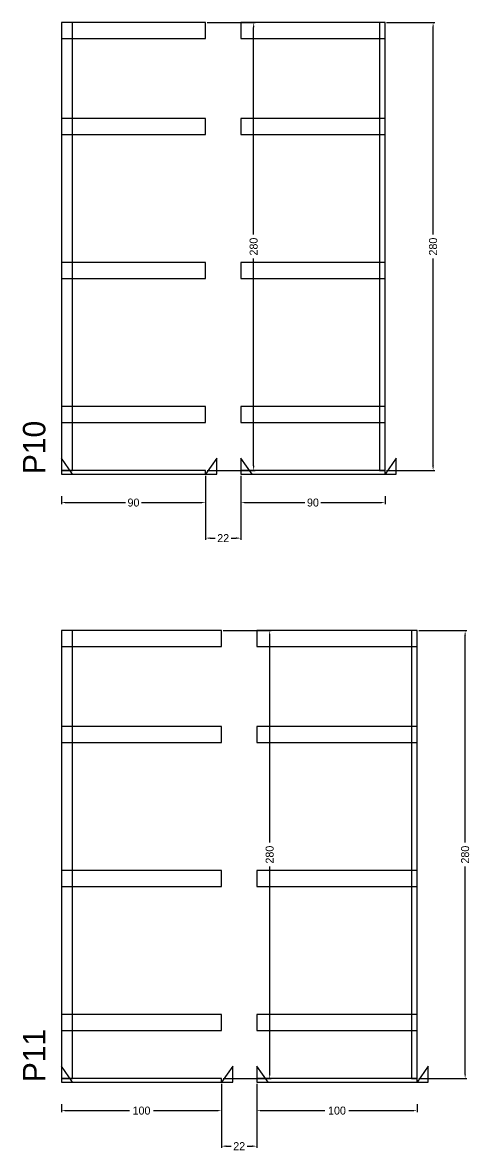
# Model space of a CAD drawing. Header units: centimetres. Extents: x -10500 to 4299, y -11026 to 295.
# Drawn here: x 3976 to 4255, y -1183 to -478 of the extents above; entities that cross this region are included whole.
import ezdxf

# ---------------------------------------------------------------- set-up
doc = ezdxf.new("R2010")
doc.units = ezdxf.units.CM
for name, color, linetype in [('COTA', 241, 'Continuous'), ('NOMENCLATURA', 7, 'Continuous'), ('SARR_2.2x10', 60, 'Continuous'), ('SARR_2.2x7', 40, 'Continuous')]:
    doc.layers.add(name, color=color, linetype=linetype)
doc.dimstyles.new('PAINEL-NOVA', dxfattribs={"dimtxt": 5, "dimasz": 3, "dimexe": 1, "dimexo": 1, "dimgap": 1, "dimtad": 1, "dimcen": 2.5, "dimazin": 3, "dimtfac": 1, "dimtmove": 0, "dimatfit": 3})

# ---------------------------------------------------------------- blocks, each defined once
blk = doc.blocks.new('_CLOSEDFILLED')
at = {"color": 0, "linetype": 'BYBLOCK'}
blk.add_solid([(-1, 0.16), (0, 0), (-1, -0.16)], dxfattribs=at)
blk = doc.blocks.new('*D89')
for p, q in [((4000, -773.8), (4000, -778.8)), ((4090, -773.8), (4090, -778.8)), ((4003, -777.8), (4040, -777.8)), ((4050, -777.8), (4087, -777.8))]:
    blk.add_line(p, q)
at = {"layer": 'Defpoints'}
for p in [(4000, -772.8), (4090, -772.8), (4000, -777.8)]:
    blk.add_point(p, dxfattribs=at)
at = {"layer": 'SARR_2.2x10', "xscale": 3, "yscale": 3, "rotation": 180}
blk.add_blockref('_CLOSEDFILLED', (4000, -777.8), dxfattribs=at)
at = {"layer": 'SARR_2.2x10', "xscale": 3, "yscale": 3}
blk.add_blockref('_CLOSEDFILLED', (4090, -777.8), dxfattribs=at)
at = {"layer": 'SARR_2.2x10', "insert": (4045, -777.8), "char_height": 5, "attachment_point": 5}
blk.add_mtext('90', dxfattribs=at)
blk = doc.blocks.new('*D90')
for p, q in [((4091, -477.8), (4121, -477.8)), ((4120, -610.3), (4120, -480.8)), ((4120, -754.8), (4120, -625.3)), ((4091, -757.8), (4121, -757.8))]:
    blk.add_line(p, q)
at = {"layer": 'Defpoints'}
for p in [(4090, -477.8), (4090, -757.8), (4120, -757.8)]:
    blk.add_point(p, dxfattribs=at)
at = {"layer": 'SARR_2.2x10', "xscale": 3, "yscale": 3}
for p, rotation in [((4120, -477.8), 90), ((4120, -757.8), 270)]:
    blk.add_blockref('_CLOSEDFILLED', p, dxfattribs=dict(at, rotation=rotation))
at = {"layer": 'SARR_2.2x10', "insert": (4120, -617.8), "char_height": 5, "attachment_point": 5, "rotation": 90}
blk.add_mtext('280', dxfattribs=at)
blk = doc.blocks.new('GRA-E')
at = {"layer": 'SARR_2.2x7'}
blk.add_lwpolyline([(0, 0), (7, 0), (0, 10)], close=True, dxfattribs=at)
blk = doc.blocks.new('GRA-D')
at = {"layer": 'SARR_2.2x7'}
blk.add_lwpolyline([(0, 0), (7, 0), (7, 10)], close=True, dxfattribs=at)
blk = doc.blocks.new('*D91')
for p, q in [((4112, -773.8), (4112, -778.8)), ((4202, -773.8), (4202, -778.8)), ((4115, -777.8), (4152, -777.8)), ((4162, -777.8), (4199, -777.8))]:
    blk.add_line(p, q)
at = {"layer": 'Defpoints'}
for p in [(4112, -772.8), (4202, -772.8), (4112, -777.8)]:
    blk.add_point(p, dxfattribs=at)
at = {"layer": 'SARR_2.2x10', "xscale": 3, "yscale": 3, "rotation": 180}
blk.add_blockref('_CLOSEDFILLED', (4112, -777.8), dxfattribs=at)
at = {"layer": 'SARR_2.2x10', "xscale": 3, "yscale": 3}
blk.add_blockref('_CLOSEDFILLED', (4202, -777.8), dxfattribs=at)
at = {"layer": 'SARR_2.2x10', "insert": (4157, -777.8), "char_height": 5, "attachment_point": 5}
blk.add_mtext('90', dxfattribs=at)
blk = doc.blocks.new('*D92')
for p, q in [((4203, -477.8), (4233, -477.8)), ((4232, -610.3), (4232, -480.8)), ((4232, -754.8), (4232, -625.3)), ((4203, -757.8), (4233, -757.8))]:
    blk.add_line(p, q)
at = {"layer": 'Defpoints'}
for p in [(4202, -477.8), (4202, -757.8), (4232, -757.8)]:
    blk.add_point(p, dxfattribs=at)
at = {"layer": 'SARR_2.2x10', "xscale": 3, "yscale": 3}
for p, rotation in [((4232, -477.8), 90), ((4232, -757.8), 270)]:
    blk.add_blockref('_CLOSEDFILLED', p, dxfattribs=dict(at, rotation=rotation))
at = {"layer": 'SARR_2.2x10', "insert": (4232, -617.8), "char_height": 5, "attachment_point": 5, "rotation": 90}
blk.add_mtext('280', dxfattribs=at)
blk = doc.blocks.new('*D93')
for p, q in [((4203, -477.8), (4233, -477.8)), ((4232, -610.3), (4232, -480.8)), ((4232, -754.8), (4232, -625.3)), ((4203, -757.8), (4233, -757.8))]:
    blk.add_line(p, q)
at = {"layer": 'Defpoints'}
for p in [(4202, -477.8), (4202, -757.8), (4232, -757.8)]:
    blk.add_point(p, dxfattribs=at)
at = {"layer": 'SARR_2.2x10', "xscale": 3, "yscale": 3}
for p, rotation in [((4232, -477.8), 90), ((4232, -757.8), 270)]:
    blk.add_blockref('_CLOSEDFILLED', p, dxfattribs=dict(at, rotation=rotation))
at = {"layer": 'SARR_2.2x10', "insert": (4232, -617.8), "char_height": 5, "attachment_point": 5, "rotation": 90}
blk.add_mtext('280', dxfattribs=at)
blk = doc.blocks.new('*D94')
for p, q in [((4203, -477.8), (4233, -477.8)), ((4232, -610.3), (4232, -480.8)), ((4232, -754.8), (4232, -625.3)), ((4203, -757.8), (4233, -757.8))]:
    blk.add_line(p, q)
at = {"layer": 'Defpoints'}
for p in [(4202, -477.8), (4202, -757.8), (4232, -757.8)]:
    blk.add_point(p, dxfattribs=at)
at = {"layer": 'SARR_2.2x10', "xscale": 3, "yscale": 3}
for p, rotation in [((4232, -477.8), 90), ((4232, -757.8), 270)]:
    blk.add_blockref('_CLOSEDFILLED', p, dxfattribs=dict(at, rotation=rotation))
at = {"layer": 'SARR_2.2x10', "insert": (4232, -617.8), "char_height": 5, "attachment_point": 5, "rotation": 90}
blk.add_mtext('280', dxfattribs=at)
blk = doc.blocks.new('*D95')
for p, q in [((4203, -477.8), (4233, -477.8)), ((4232, -610.3), (4232, -480.8)), ((4232, -754.8), (4232, -625.3)), ((4203, -757.8), (4233, -757.8))]:
    blk.add_line(p, q)
at = {"layer": 'Defpoints'}
for p in [(4202, -477.8), (4202, -757.8), (4232, -757.8)]:
    blk.add_point(p, dxfattribs=at)
at = {"layer": 'SARR_2.2x10', "xscale": 3, "yscale": 3}
for p, rotation in [((4232, -477.8), 90), ((4232, -757.8), 270)]:
    blk.add_blockref('_CLOSEDFILLED', p, dxfattribs=dict(at, rotation=rotation))
at = {"layer": 'SARR_2.2x10', "insert": (4232, -617.8), "char_height": 5, "attachment_point": 5, "rotation": 90}
blk.add_mtext('280', dxfattribs=at)
blk = doc.blocks.new('*D96')
for p, q in [((4203, -477.8), (4233, -477.8)), ((4232, -610.3), (4232, -480.8)), ((4232, -754.8), (4232, -625.3)), ((4203, -757.8), (4233, -757.8))]:
    blk.add_line(p, q)
at = {"layer": 'Defpoints'}
for p in [(4202, -477.8), (4202, -757.8), (4232, -757.8)]:
    blk.add_point(p, dxfattribs=at)
at = {"layer": 'SARR_2.2x10', "xscale": 3, "yscale": 3}
for p, rotation in [((4232, -477.8), 90), ((4232, -757.8), 270)]:
    blk.add_blockref('_CLOSEDFILLED', p, dxfattribs=dict(at, rotation=rotation))
at = {"layer": 'SARR_2.2x10', "insert": (4232, -617.8), "char_height": 5, "attachment_point": 5, "rotation": 90}
blk.add_mtext('280', dxfattribs=at)
blk = doc.blocks.new('*D97')
for p, q in [((4203, -477.8), (4233, -477.8)), ((4232, -610.3), (4232, -480.8)), ((4232, -754.8), (4232, -625.3)), ((4203, -757.8), (4233, -757.8))]:
    blk.add_line(p, q)
at = {"layer": 'Defpoints'}
for p in [(4202, -477.8), (4202, -757.8), (4232, -757.8)]:
    blk.add_point(p, dxfattribs=at)
at = {"layer": 'SARR_2.2x10', "xscale": 3, "yscale": 3}
for p, rotation in [((4232, -477.8), 90), ((4232, -757.8), 270)]:
    blk.add_blockref('_CLOSEDFILLED', p, dxfattribs=dict(at, rotation=rotation))
at = {"layer": 'SARR_2.2x10', "insert": (4232, -617.8), "char_height": 5, "attachment_point": 5, "rotation": 90}
blk.add_mtext('280', dxfattribs=at)
blk = doc.blocks.new('*D98')
for p, q in [((4203, -477.8), (4233, -477.8)), ((4232, -610.3), (4232, -480.8)), ((4232, -754.8), (4232, -625.3)), ((4203, -757.8), (4233, -757.8))]:
    blk.add_line(p, q)
at = {"layer": 'Defpoints'}
for p in [(4202, -477.8), (4202, -757.8), (4232, -757.8)]:
    blk.add_point(p, dxfattribs=at)
at = {"layer": 'SARR_2.2x10', "xscale": 3, "yscale": 3}
for p, rotation in [((4232, -477.8), 90), ((4232, -757.8), 270)]:
    blk.add_blockref('_CLOSEDFILLED', p, dxfattribs=dict(at, rotation=rotation))
at = {"layer": 'SARR_2.2x10', "insert": (4232, -617.8), "char_height": 5, "attachment_point": 5, "rotation": 90}
blk.add_mtext('280', dxfattribs=at)
blk = doc.blocks.new('*D99')
for p, q in [((4203, -477.8), (4233, -477.8)), ((4232, -610.3), (4232, -480.8)), ((4232, -754.8), (4232, -625.3)), ((4203, -757.8), (4233, -757.8))]:
    blk.add_line(p, q)
at = {"layer": 'Defpoints'}
for p in [(4202, -477.8), (4202, -757.8), (4232, -757.8)]:
    blk.add_point(p, dxfattribs=at)
at = {"layer": 'SARR_2.2x10', "xscale": 3, "yscale": 3}
for p, rotation in [((4232, -477.8), 90), ((4232, -757.8), 270)]:
    blk.add_blockref('_CLOSEDFILLED', p, dxfattribs=dict(at, rotation=rotation))
at = {"layer": 'SARR_2.2x10', "insert": (4232, -617.8), "char_height": 5, "attachment_point": 5, "rotation": 90}
blk.add_mtext('280', dxfattribs=at)
blk = doc.blocks.new('*D100')
for p, q in [((4203, -477.8), (4233, -477.8)), ((4232, -610.3), (4232, -480.8)), ((4232, -754.8), (4232, -625.3)), ((4203, -757.8), (4233, -757.8))]:
    blk.add_line(p, q)
at = {"layer": 'Defpoints'}
for p in [(4202, -477.8), (4202, -757.8), (4232, -757.8)]:
    blk.add_point(p, dxfattribs=at)
at = {"layer": 'SARR_2.2x10', "xscale": 3, "yscale": 3}
for p, rotation in [((4232, -477.8), 90), ((4232, -757.8), 270)]:
    blk.add_blockref('_CLOSEDFILLED', p, dxfattribs=dict(at, rotation=rotation))
at = {"layer": 'SARR_2.2x10', "insert": (4232, -617.8), "char_height": 5, "attachment_point": 5, "rotation": 90}
blk.add_mtext('280', dxfattribs=at)
blk = doc.blocks.new('*D101')
for p, q in [((4203, -477.8), (4233, -477.8)), ((4232, -610.3), (4232, -480.8)), ((4232, -754.8), (4232, -625.3)), ((4203, -757.8), (4233, -757.8))]:
    blk.add_line(p, q)
at = {"layer": 'Defpoints'}
for p in [(4202, -477.8), (4202, -757.8), (4232, -757.8)]:
    blk.add_point(p, dxfattribs=at)
at = {"layer": 'SARR_2.2x10', "xscale": 3, "yscale": 3}
for p, rotation in [((4232, -477.8), 90), ((4232, -757.8), 270)]:
    blk.add_blockref('_CLOSEDFILLED', p, dxfattribs=dict(at, rotation=rotation))
at = {"layer": 'SARR_2.2x10', "insert": (4232, -617.8), "char_height": 5, "attachment_point": 5, "rotation": 90}
blk.add_mtext('280', dxfattribs=at)
blk = doc.blocks.new('*D102')
for p, q in [((4090, -761), (4090, -801)), ((4112, -761), (4112, -801)), ((4093, -800), (4096, -800)), ((4106, -800), (4109, -800))]:
    blk.add_line(p, q)
at = {"layer": 'Defpoints'}
for p in [(4090, -760), (4112, -760), (4090, -800)]:
    blk.add_point(p, dxfattribs=at)
at = {"layer": 'COTA', "xscale": 3, "yscale": 3, "rotation": 180}
blk.add_blockref('_CLOSEDFILLED', (4090, -800), dxfattribs=at)
at = {"layer": 'COTA', "xscale": 3, "yscale": 3}
blk.add_blockref('_CLOSEDFILLED', (4112, -800), dxfattribs=at)
at = {"layer": 'COTA', "insert": (4101, -800), "char_height": 5, "attachment_point": 5}
blk.add_mtext('22', dxfattribs=at)
blk = doc.blocks.new('*D123')
for p, q in [((4000, -1153.8), (4000, -1158.8)), ((4100, -1153.8), (4100, -1158.8)), ((4003, -1157.8), (4042.5, -1157.8)), ((4057.5, -1157.8), (4097, -1157.8))]:
    blk.add_line(p, q)
at = {"layer": 'Defpoints'}
for p in [(4000, -1152.8), (4100, -1152.8), (4000, -1157.8)]:
    blk.add_point(p, dxfattribs=at)
at = {"layer": 'SARR_2.2x10', "xscale": 3, "yscale": 3, "rotation": 180}
blk.add_blockref('_CLOSEDFILLED', (4000, -1157.8), dxfattribs=at)
at = {"layer": 'SARR_2.2x10', "xscale": 3, "yscale": 3}
blk.add_blockref('_CLOSEDFILLED', (4100, -1157.8), dxfattribs=at)
at = {"layer": 'SARR_2.2x10', "insert": (4050, -1157.8), "char_height": 5, "attachment_point": 5}
blk.add_mtext('100', dxfattribs=at)
blk = doc.blocks.new('*D124')
for p, q in [((4101, -857.8), (4131, -857.8)), ((4130, -990.3), (4130, -860.8)), ((4130, -1134.8), (4130, -1005.3)), ((4101, -1137.8), (4131, -1137.8))]:
    blk.add_line(p, q)
at = {"layer": 'Defpoints'}
for p in [(4100, -857.8), (4100, -1137.8), (4130, -1137.8)]:
    blk.add_point(p, dxfattribs=at)
at = {"layer": 'SARR_2.2x10', "xscale": 3, "yscale": 3}
for p, rotation in [((4130, -857.8), 90), ((4130, -1137.8), 270)]:
    blk.add_blockref('_CLOSEDFILLED', p, dxfattribs=dict(at, rotation=rotation))
at = {"layer": 'SARR_2.2x10', "insert": (4130, -997.8), "char_height": 5, "attachment_point": 5, "rotation": 90}
blk.add_mtext('280', dxfattribs=at)
blk = doc.blocks.new('*D125')
for p, q in [((4122, -1153.8), (4122, -1158.8)), ((4222, -1153.8), (4222, -1158.8)), ((4125, -1157.8), (4164.5, -1157.8)), ((4179.5, -1157.8), (4219, -1157.8))]:
    blk.add_line(p, q)
at = {"layer": 'Defpoints'}
for p in [(4122, -1152.8), (4222, -1152.8), (4122, -1157.8)]:
    blk.add_point(p, dxfattribs=at)
at = {"layer": 'SARR_2.2x10', "xscale": 3, "yscale": 3, "rotation": 180}
blk.add_blockref('_CLOSEDFILLED', (4122, -1157.8), dxfattribs=at)
at = {"layer": 'SARR_2.2x10', "xscale": 3, "yscale": 3}
blk.add_blockref('_CLOSEDFILLED', (4222, -1157.8), dxfattribs=at)
at = {"layer": 'SARR_2.2x10', "insert": (4172, -1157.8), "char_height": 5, "attachment_point": 5}
blk.add_mtext('100', dxfattribs=at)
blk = doc.blocks.new('*D126')
for p, q in [((4223, -857.8), (4253, -857.8)), ((4252, -990.3), (4252, -860.8)), ((4252, -1134.8), (4252, -1005.3)), ((4223, -1137.8), (4253, -1137.8))]:
    blk.add_line(p, q)
at = {"layer": 'Defpoints'}
for p in [(4222, -857.8), (4222, -1137.8), (4252, -1137.8)]:
    blk.add_point(p, dxfattribs=at)
at = {"layer": 'SARR_2.2x10', "xscale": 3, "yscale": 3}
for p, rotation in [((4252, -857.8), 90), ((4252, -1137.8), 270)]:
    blk.add_blockref('_CLOSEDFILLED', p, dxfattribs=dict(at, rotation=rotation))
at = {"layer": 'SARR_2.2x10', "insert": (4252, -997.8), "char_height": 5, "attachment_point": 5, "rotation": 90}
blk.add_mtext('280', dxfattribs=at)
blk = doc.blocks.new('*D127')
for p, q in [((4223, -857.8), (4253, -857.8)), ((4252, -990.3), (4252, -860.8)), ((4252, -1134.8), (4252, -1005.3)), ((4223, -1137.8), (4253, -1137.8))]:
    blk.add_line(p, q)
at = {"layer": 'Defpoints'}
for p in [(4222, -857.8), (4222, -1137.8), (4252, -1137.8)]:
    blk.add_point(p, dxfattribs=at)
at = {"layer": 'SARR_2.2x10', "xscale": 3, "yscale": 3}
for p, rotation in [((4252, -857.8), 90), ((4252, -1137.8), 270)]:
    blk.add_blockref('_CLOSEDFILLED', p, dxfattribs=dict(at, rotation=rotation))
at = {"layer": 'SARR_2.2x10', "insert": (4252, -997.8), "char_height": 5, "attachment_point": 5, "rotation": 90}
blk.add_mtext('280', dxfattribs=at)
blk = doc.blocks.new('*D128')
for p, q in [((4223, -857.8), (4253, -857.8)), ((4252, -990.3), (4252, -860.8)), ((4252, -1134.8), (4252, -1005.3)), ((4223, -1137.8), (4253, -1137.8))]:
    blk.add_line(p, q)
at = {"layer": 'Defpoints'}
for p in [(4222, -857.8), (4222, -1137.8), (4252, -1137.8)]:
    blk.add_point(p, dxfattribs=at)
at = {"layer": 'SARR_2.2x10', "xscale": 3, "yscale": 3}
for p, rotation in [((4252, -857.8), 90), ((4252, -1137.8), 270)]:
    blk.add_blockref('_CLOSEDFILLED', p, dxfattribs=dict(at, rotation=rotation))
at = {"layer": 'SARR_2.2x10', "insert": (4252, -997.8), "char_height": 5, "attachment_point": 5, "rotation": 90}
blk.add_mtext('280', dxfattribs=at)
blk = doc.blocks.new('*D129')
for p, q in [((4223, -857.8), (4253, -857.8)), ((4252, -990.3), (4252, -860.8)), ((4252, -1134.8), (4252, -1005.3)), ((4223, -1137.8), (4253, -1137.8))]:
    blk.add_line(p, q)
at = {"layer": 'Defpoints'}
for p in [(4222, -857.8), (4222, -1137.8), (4252, -1137.8)]:
    blk.add_point(p, dxfattribs=at)
at = {"layer": 'SARR_2.2x10', "xscale": 3, "yscale": 3}
for p, rotation in [((4252, -857.8), 90), ((4252, -1137.8), 270)]:
    blk.add_blockref('_CLOSEDFILLED', p, dxfattribs=dict(at, rotation=rotation))
at = {"layer": 'SARR_2.2x10', "insert": (4252, -997.8), "char_height": 5, "attachment_point": 5, "rotation": 90}
blk.add_mtext('280', dxfattribs=at)
blk = doc.blocks.new('*D130')
for p, q in [((4223, -857.8), (4253, -857.8)), ((4252, -990.3), (4252, -860.8)), ((4252, -1134.8), (4252, -1005.3)), ((4223, -1137.8), (4253, -1137.8))]:
    blk.add_line(p, q)
at = {"layer": 'Defpoints'}
for p in [(4222, -857.8), (4222, -1137.8), (4252, -1137.8)]:
    blk.add_point(p, dxfattribs=at)
at = {"layer": 'SARR_2.2x10', "xscale": 3, "yscale": 3}
for p, rotation in [((4252, -857.8), 90), ((4252, -1137.8), 270)]:
    blk.add_blockref('_CLOSEDFILLED', p, dxfattribs=dict(at, rotation=rotation))
at = {"layer": 'SARR_2.2x10', "insert": (4252, -997.8), "char_height": 5, "attachment_point": 5, "rotation": 90}
blk.add_mtext('280', dxfattribs=at)
blk = doc.blocks.new('*D131')
for p, q in [((4223, -857.8), (4253, -857.8)), ((4252, -990.3), (4252, -860.8)), ((4252, -1134.8), (4252, -1005.3)), ((4223, -1137.8), (4253, -1137.8))]:
    blk.add_line(p, q)
at = {"layer": 'Defpoints'}
for p in [(4222, -857.8), (4222, -1137.8), (4252, -1137.8)]:
    blk.add_point(p, dxfattribs=at)
at = {"layer": 'SARR_2.2x10', "xscale": 3, "yscale": 3}
for p, rotation in [((4252, -857.8), 90), ((4252, -1137.8), 270)]:
    blk.add_blockref('_CLOSEDFILLED', p, dxfattribs=dict(at, rotation=rotation))
at = {"layer": 'SARR_2.2x10', "insert": (4252, -997.8), "char_height": 5, "attachment_point": 5, "rotation": 90}
blk.add_mtext('280', dxfattribs=at)
blk = doc.blocks.new('*D132')
for p, q in [((4223, -857.8), (4253, -857.8)), ((4252, -990.3), (4252, -860.8)), ((4252, -1134.8), (4252, -1005.3)), ((4223, -1137.8), (4253, -1137.8))]:
    blk.add_line(p, q)
at = {"layer": 'Defpoints'}
for p in [(4222, -857.8), (4222, -1137.8), (4252, -1137.8)]:
    blk.add_point(p, dxfattribs=at)
at = {"layer": 'SARR_2.2x10', "xscale": 3, "yscale": 3}
for p, rotation in [((4252, -857.8), 90), ((4252, -1137.8), 270)]:
    blk.add_blockref('_CLOSEDFILLED', p, dxfattribs=dict(at, rotation=rotation))
at = {"layer": 'SARR_2.2x10', "insert": (4252, -997.8), "char_height": 5, "attachment_point": 5, "rotation": 90}
blk.add_mtext('280', dxfattribs=at)
blk = doc.blocks.new('*D133')
for p, q in [((4223, -857.8), (4253, -857.8)), ((4252, -990.3), (4252, -860.8)), ((4252, -1134.8), (4252, -1005.3)), ((4223, -1137.8), (4253, -1137.8))]:
    blk.add_line(p, q)
at = {"layer": 'Defpoints'}
for p in [(4222, -857.8), (4222, -1137.8), (4252, -1137.8)]:
    blk.add_point(p, dxfattribs=at)
at = {"layer": 'SARR_2.2x10', "xscale": 3, "yscale": 3}
for p, rotation in [((4252, -857.8), 90), ((4252, -1137.8), 270)]:
    blk.add_blockref('_CLOSEDFILLED', p, dxfattribs=dict(at, rotation=rotation))
at = {"layer": 'SARR_2.2x10', "insert": (4252, -997.8), "char_height": 5, "attachment_point": 5, "rotation": 90}
blk.add_mtext('280', dxfattribs=at)
blk = doc.blocks.new('*D134')
for p, q in [((4223, -857.8), (4253, -857.8)), ((4252, -990.3), (4252, -860.8)), ((4252, -1134.8), (4252, -1005.3)), ((4223, -1137.8), (4253, -1137.8))]:
    blk.add_line(p, q)
at = {"layer": 'Defpoints'}
for p in [(4222, -857.8), (4222, -1137.8), (4252, -1137.8)]:
    blk.add_point(p, dxfattribs=at)
at = {"layer": 'SARR_2.2x10', "xscale": 3, "yscale": 3}
for p, rotation in [((4252, -857.8), 90), ((4252, -1137.8), 270)]:
    blk.add_blockref('_CLOSEDFILLED', p, dxfattribs=dict(at, rotation=rotation))
at = {"layer": 'SARR_2.2x10', "insert": (4252, -997.8), "char_height": 5, "attachment_point": 5, "rotation": 90}
blk.add_mtext('280', dxfattribs=at)
blk = doc.blocks.new('*D135')
for p, q in [((4223, -857.8), (4253, -857.8)), ((4252, -990.3), (4252, -860.8)), ((4252, -1134.8), (4252, -1005.3)), ((4223, -1137.8), (4253, -1137.8))]:
    blk.add_line(p, q)
at = {"layer": 'Defpoints'}
for p in [(4222, -857.8), (4222, -1137.8), (4252, -1137.8)]:
    blk.add_point(p, dxfattribs=at)
at = {"layer": 'SARR_2.2x10', "xscale": 3, "yscale": 3}
for p, rotation in [((4252, -857.8), 90), ((4252, -1137.8), 270)]:
    blk.add_blockref('_CLOSEDFILLED', p, dxfattribs=dict(at, rotation=rotation))
at = {"layer": 'SARR_2.2x10', "insert": (4252, -997.8), "char_height": 5, "attachment_point": 5, "rotation": 90}
blk.add_mtext('280', dxfattribs=at)
blk = doc.blocks.new('*D136')
for p, q in [((4100, -1141), (4100, -1181)), ((4122, -1141), (4122, -1181)), ((4103, -1180), (4106, -1180)), ((4116, -1180), (4119, -1180))]:
    blk.add_line(p, q)
at = {"layer": 'Defpoints'}
for p in [(4100, -1140), (4122, -1140), (4100, -1180)]:
    blk.add_point(p, dxfattribs=at)
at = {"layer": 'COTA', "xscale": 3, "yscale": 3, "rotation": 180}
blk.add_blockref('_CLOSEDFILLED', (4100, -1180), dxfattribs=at)
at = {"layer": 'COTA', "xscale": 3, "yscale": 3}
blk.add_blockref('_CLOSEDFILLED', (4122, -1180), dxfattribs=at)
at = {"layer": 'COTA', "insert": (4111, -1180), "char_height": 5, "attachment_point": 5}
blk.add_mtext('22', dxfattribs=at)

msp = doc.modelspace()

# ---------------------------------------------------------------- linework, layer by layer
at = {"layer": 'SARR_2.2x10'}
for p, q in [((4090, -477.8), (4000, -477.8)), ((4000, -477.8), (4000, -487.8)), ((4090, -487.8), (4090, -477.8)), ((4202, -477.8), (4112, -477.8)), ((4112, -477.8), (4112, -487.8)), ((4202, -487.8), (4202, -477.8)), ((4000, -487.8), (4090, -487.8)), ((4112, -487.8), (4202, -487.8)), ((4090, -537.8), (4000, -537.8)), ((4000, -537.8), (4000, -547.8)), ((4090, -547.8), (4090, -537.8)), ((4202, -537.8), (4112, -537.8)), ((4112, -537.8), (4112, -547.8)), ((4202, -547.8), (4202, -537.8)), ((4000, -547.8), (4090, -547.8)), ((4112, -547.8), (4202, -547.8)), ((4090, -627.8), (4000, -627.8)), ((4000, -627.8), (4000, -637.8)), ((4090, -637.8), (4090, -627.8)), ((4202, -627.8), (4112, -627.8)), ((4112, -627.8), (4112, -637.8)), ((4202, -637.8), (4202, -627.8)), ((4000, -637.8), (4090, -637.8)), ((4112, -637.8), (4202, -637.8)), ((4090, -717.8), (4000, -717.8)), ((4000, -717.8), (4000, -727.8)), ((4090, -727.8), (4090, -717.8)), ((4202, -717.8), (4112, -717.8)), ((4112, -717.8), (4112, -727.8)), ((4202, -727.8), (4202, -717.8)), ((4000, -727.8), (4090, -727.8)), ((4112, -727.8), (4202, -727.8)), ((4100, -857.8), (4000, -857.8)), ((4000, -857.8), (4000, -867.8)), ((4100, -867.8), (4100, -857.8)), ((4222, -857.8), (4122, -857.8)), ((4122, -857.8), (4122, -867.8)), ((4222, -867.8), (4222, -857.8)), ((4000, -867.8), (4100, -867.8)), ((4122, -867.8), (4222, -867.8)), ((4100, -917.8), (4000, -917.8)), ((4000, -917.8), (4000, -927.8)), ((4100, -927.8), (4100, -917.8)), ((4222, -917.8), (4122, -917.8)), ((4122, -917.8), (4122, -927.8)), ((4222, -927.8), (4222, -917.8)), ((4000, -927.8), (4100, -927.8)), ((4122, -927.8), (4222, -927.8)), ((4100, -1007.8), (4000, -1007.8)), ((4000, -1007.8), (4000, -1017.8)), ((4100, -1017.8), (4100, -1007.8)), ((4222, -1007.8), (4122, -1007.8)), ((4122, -1007.8), (4122, -1017.8)), ((4222, -1017.8), (4222, -1007.8)), ((4000, -1017.8), (4100, -1017.8)), ((4122, -1017.8), (4222, -1017.8)), ((4100, -1097.8), (4000, -1097.8)), ((4000, -1097.8), (4000, -1107.8)), ((4100, -1107.8), (4100, -1097.8)), ((4222, -1097.8), (4122, -1097.8)), ((4122, -1097.8), (4122, -1107.8)), ((4222, -1107.8), (4222, -1097.8)), ((4000, -1107.8), (4100, -1107.8)), ((4122, -1107.8), (4222, -1107.8))]:
    msp.add_line(p, q, dxfattribs=at)
at = {"layer": 'SARR_2.2x7'}
for p, q in [((4007, -477.8), (4000, -477.8)), ((4000, -477.8), (4000, -757.8)), ((4007, -757.8), (4007, -477.8)), ((4202, -477.8), (4198.5, -477.8)), ((4198.5, -477.8), (4198.5, -757.8)), ((4202, -757.8), (4202, -477.8)), ((4090, -757.8), (4000, -757.8)), ((4000, -757.8), (4000, -760)), ((4000, -757.8), (4007, -757.8)), ((4000, -760), (4090, -760)), ((4090, -760), (4090, -757.8)), ((4202, -757.8), (4112, -757.8)), ((4112, -757.8), (4112, -760)), ((4112, -760), (4202, -760)), ((4198.5, -757.8), (4202, -757.8)), ((4202, -760), (4202, -757.8)), ((4007, -857.8), (4000, -857.8)), ((4000, -857.8), (4000, -1137.8)), ((4007, -1137.8), (4007, -857.8)), ((4222, -857.8), (4218.5, -857.8)), ((4218.5, -857.8), (4218.5, -1137.8)), ((4222, -1137.8), (4222, -857.8)), ((4100, -1137.8), (4000, -1137.8)), ((4000, -1137.8), (4000, -1140)), ((4000, -1137.8), (4007, -1137.8)), ((4000, -1140), (4100, -1140)), ((4100, -1140), (4100, -1137.8)), ((4222, -1137.8), (4122, -1137.8)), ((4122, -1137.8), (4122, -1140)), ((4122, -1140), (4222, -1140)), ((4218.5, -1137.8), (4222, -1137.8)), ((4222, -1140), (4222, -1137.8))]:
    msp.add_line(p, q, dxfattribs=at)

# ---------------------------------------------------------------- block references
for name, p in [('GRA-E', (4000, -760)), ('GRA-D', (4090, -760)), ('GRA-E', (4112, -760)), ('GRA-D', (4202, -760)), ('GRA-E', (4000, -1140)), ('GRA-D', (4100, -1140)), ('GRA-E', (4122, -1140)), ('GRA-D', (4222, -1140))]:
    msp.add_blockref(name, p, dxfattribs=at)

# ---------------------------------------------------------------- texts
at = {"layer": 'NOMENCLATURA'}
for s, p in [('P10', (3990, -760)), ('P11', (3990, -1140))]:
    msp.add_text(s, height=14, rotation=90, dxfattribs=at).set_placement(p)

# ---------------------------------------------------------------- dimensions: what is measured, and where the dimension line sits
at = {"layer": 'COTA'}
for base, p1, p2, picture, middle in [((4090, -800), (4090, -760), (4112, -760), '*D102', (4101, -800)), ((4100, -1180), (4100, -1140), (4122, -1140), '*D136', (4111, -1180))]:
    dim = msp.add_linear_dim(base=base, p1=p1, p2=p2, dimstyle='PAINEL-NOVA', dxfattribs=at)
    dim.commit()
    dim.dimension.update_dxf_attribs({"geometry": picture, "text_midpoint": middle})
at = {"layer": 'SARR_2.2x10'}
for base, p1, p2, picture, middle in [((4120, -757.8), (4090, -757.8), (4090, -477.8), '*D90', (4120, -617.8)), ((4232, -757.8), (4202, -757.8), (4202, -477.8), '*D92', (4232, -617.8)), ((4232, -757.8), (4202, -757.8), (4202, -477.8), '*D93', (4232, -617.8)), ((4232, -757.8), (4202, -757.8), (4202, -477.8), '*D94', (4232, -617.8)), ((4232, -757.8), (4202, -757.8), (4202, -477.8), '*D95', (4232, -617.8)), ((4232, -757.8), (4202, -757.8), (4202, -477.8), '*D96', (4232, -617.8)), ((4232, -757.8), (4202, -757.8), (4202, -477.8), '*D97', (4232, -617.8)), ((4232, -757.8), (4202, -757.8), (4202, -477.8), '*D98', (4232, -617.8)), ((4232, -757.8), (4202, -757.8), (4202, -477.8), '*D99', (4232, -617.8)), ((4232, -757.8), (4202, -757.8), (4202, -477.8), '*D100', (4232, -617.8)), ((4232, -757.8), (4202, -757.8), (4202, -477.8), '*D101', (4232, -617.8)), ((4130, -1137.8), (4100, -1137.8), (4100, -857.8), '*D124', (4130, -997.8)), ((4252, -1137.8), (4222, -1137.8), (4222, -857.8), '*D126', (4252, -997.8)), ((4252, -1137.8), (4222, -1137.8), (4222, -857.8), '*D127', (4252, -997.8)), ((4252, -1137.8), (4222, -1137.8), (4222, -857.8), '*D128', (4252, -997.8)), ((4252, -1137.8), (4222, -1137.8), (4222, -857.8), '*D129', (4252, -997.8)), ((4252, -1137.8), (4222, -1137.8), (4222, -857.8), '*D130', (4252, -997.8)), ((4252, -1137.8), (4222, -1137.8), (4222, -857.8), '*D131', (4252, -997.8)), ((4252, -1137.8), (4222, -1137.8), (4222, -857.8), '*D132', (4252, -997.8)), ((4252, -1137.8), (4222, -1137.8), (4222, -857.8), '*D133', (4252, -997.8)), ((4252, -1137.8), (4222, -1137.8), (4222, -857.8), '*D134', (4252, -997.8)), ((4252, -1137.8), (4222, -1137.8), (4222, -857.8), '*D135', (4252, -997.8))]:
    dim = msp.add_linear_dim(base=base, p1=p1, p2=p2, angle=90, dimstyle='PAINEL-NOVA', dxfattribs=at)
    dim.commit()
    dim.dimension.update_dxf_attribs({"geometry": picture, "text_midpoint": middle})
for base, p1, p2, picture, middle in [((4000, -777.8), (4000, -772.8), (4090, -772.8), '*D89', (4045, -777.8)), ((4112, -777.8), (4112, -772.8), (4202, -772.8), '*D91', (4157, -777.8)), ((4000, -1157.8), (4000, -1152.8), (4100, -1152.8), '*D123', (4050, -1157.8)), ((4122, -1157.8), (4122, -1152.8), (4222, -1152.8), '*D125', (4172, -1157.8))]:
    dim = msp.add_linear_dim(base=base, p1=p1, p2=p2, dimstyle='PAINEL-NOVA', dxfattribs=at)
    dim.commit()
    dim.dimension.update_dxf_attribs({"geometry": picture, "text_midpoint": middle})

doc.saveas('drawing.dxf')
